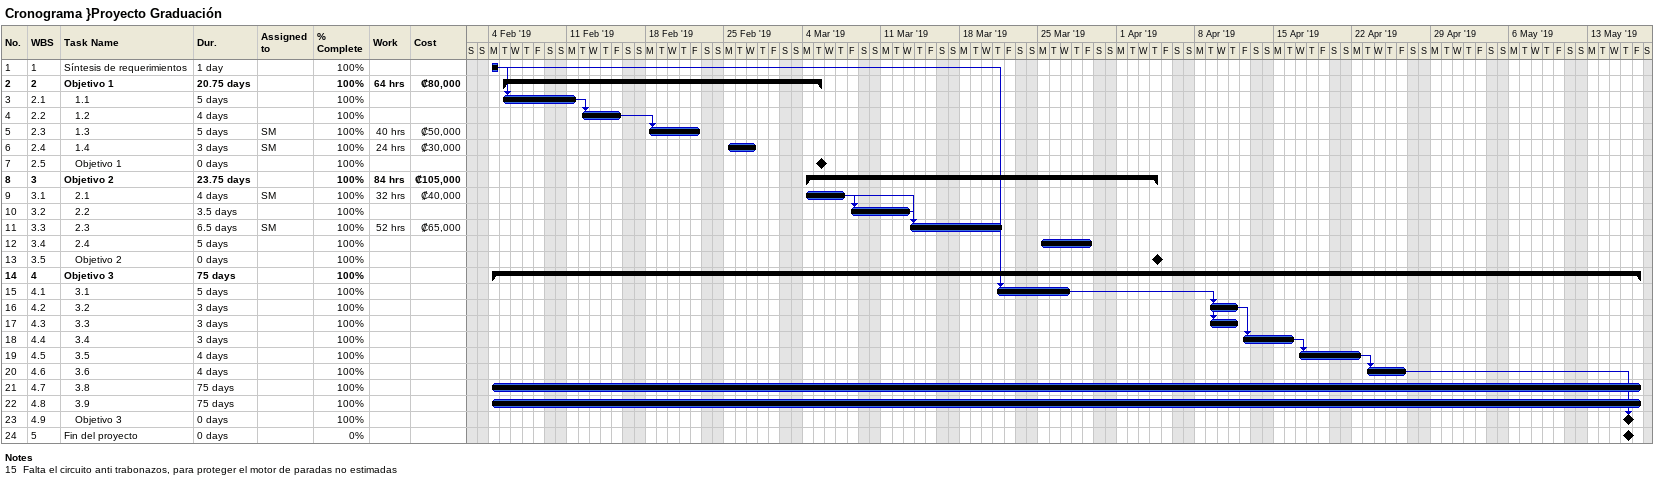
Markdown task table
Cronograma }Proyecto Graduación

| ID | WBS | Task | Duration | Start | Finish | Predecessors | Resources | % complete | Work (h) | Cost (₡) |
|---|---|---|---|---|---|---|---|---|---|---|
| 1 | 1 | Síntesis de requerimientos | 1d | 2019-02-04 | 2019-02-04 |  |  | 100 |  |  |
| 2 | 2 | **Objetivo 1** | 20.75d | 2019-02-05 | 2019-03-05 |  |  | 100 | 64 | 80000 |
| 3 | 2.1 | 1.1 | 5d | 2019-02-05 | 2019-02-11 | 1 |  | 100 |  |  |
| 4 | 2.2 | 1.2 | 4d | 2019-02-12 | 2019-02-15 | 3 |  | 100 |  |  |
| 5 | 2.3 | 1.3 | 5d | 2019-02-18 | 2019-02-22 | 4 | SM | 100 | 40 | 50000 |
| 6 | 2.4 | 1.4 | 3d | 2019-02-25 | 2019-02-27 |  | SM | 100 | 24 | 30000 |
| 7 | 2.5 | Objetivo 1 | 0d | 2019-03-05 | 2019-03-05 |  |  | 100 |  |  |
| 8 | 3 | **Objetivo 2** | 23.75d | 2019-03-04 | 2019-04-04 |  |  | 100 | 84 | 105000 |
| 9 | 3.1 | 2.1 | 4d | 2019-03-04 | 2019-03-07 |  | SM | 100 | 32 | 40000 |
| 10 | 3.2 | 2.2 | 3.5d | 2019-03-08 | 2019-03-13 | 9 |  | 100 |  |  |
| 11 | 3.3 | 2.3 | 6.5d | 2019-03-13 | 2019-03-21 | 10, 9 | SM | 100 | 52 | 65000 |
| 12 | 3.4 | 2.4 | 5d | 2019-03-25 | 2019-03-29 |  |  | 100 |  |  |
| 13 | 3.5 | Objetivo 2 | 0d | 2019-04-04 | 2019-04-04 |  |  | 100 |  |  |
| 14 | 4 | **Objetivo 3** | 75d | 2019-02-04 | 2019-05-17 |  |  | 100 |  |  |
| 15 | 4.1 | 3.1 | 5d | 2019-03-21 | 2019-03-27 | 1 |  | 100 |  |  |
| 16 | 4.2 | 3.2 | 3d | 2019-04-09 | 2019-04-11 | 15 |  | 100 |  |  |
| 17 | 4.3 | 3.3 | 3d | 2019-04-09 | 2019-04-11 | 15 |  | 100 |  |  |
| 18 | 4.4 | 3.4 | 3d | 2019-04-12 | 2019-04-16 | 16 |  | 100 |  |  |
| 19 | 4.5 | 3.5 | 4d | 2019-04-17 | 2019-04-22 | 18 |  | 100 |  |  |
| 20 | 4.6 | 3.6 | 4d | 2019-04-23 | 2019-04-26 | 19 |  | 100 |  |  |
| 21 | 4.7 | 3.8 | 75d | 2019-02-04 | 2019-05-17 |  |  | 100 |  |  |
| 22 | 4.8 | 3.9 | 75d | 2019-02-04 | 2019-05-17 |  |  | 100 |  |  |
| 23 | 4.9 | Objetivo 3 | 0d | 2019-05-16 | 2019-05-16 | 20 |  | 100 |  |  |
| 24 | 5 | Fin del proyecto | 0d | 2019-05-16 | 2019-05-16 |  |  | 0 |  |  |

Notes
- 15: Falta el circuito anti trabonazos, para proteger el motor de paradas no estimadas
